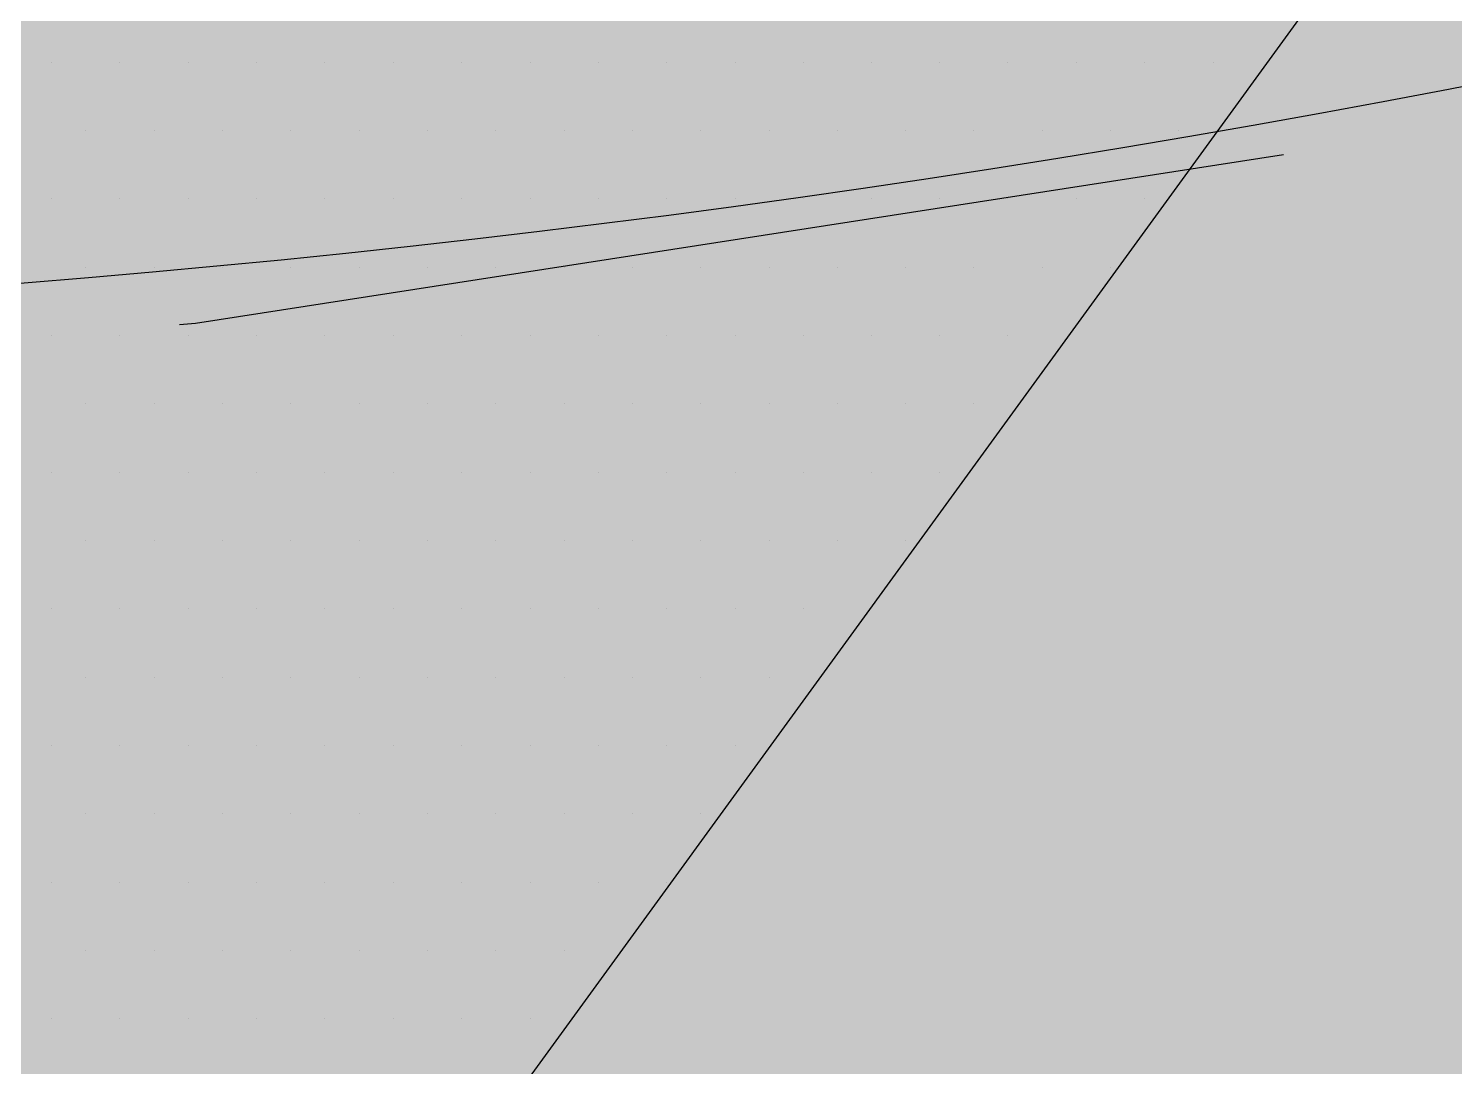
# Paper-space layout 'Layout1' of a CAD drawing. Extents: x -43 to 2298, y -18 to 768.
# Drawn here: x 142.102 to 143.251, y 254.997 to 255.834 of the extents above; entities that cross this region are included whole.
import ezdxf

# ---------------------------------------------------------------- set-up
doc = ezdxf.new("R2010")
doc.units = 0
doc.header["$LTSCALE"] = 2
doc.linetypes.add('CACHEX2', pattern=[0.75, 0.5, -0.25])
doc.layers.add('CARTOUCHE', color=7, linetype='Continuous')
doc.layers.add('LOGO', color=7, linetype='Continuous')

# ---------------------------------------------------------------- blocks, each defined once
blk = doc.blocks.new('A$C715108E3')
at = {"layer": 'LOGO', "color": 131}
for p, q in [((-6.4423, -23.6976), (-6.4423, -23.6976)), ((-6.3511, -23.6976), (-6.3511, -23.6976)), ((-6.259, -23.6976), (-6.259, -23.6976)), ((-6.1674, -23.6976), (-6.1674, -23.6976)), ((-6.0757, -23.6976), (-6.0757, -23.6976)), ((-5.9841, -23.6976), (-5.9841, -23.6976)), ((-5.8921, -23.6976), (-5.8921, -23.6976)), ((-5.8001, -23.6976), (-5.8001, -23.6976)), ((-5.7088, -23.6976), (-5.7088, -23.6976)), ((-5.6168, -23.6976), (-5.6168, -23.6976)), ((-5.5248, -23.6976), (-5.5248, -23.6976)), ((-5.4335, -23.6976), (-5.4335, -23.6976)), ((-5.3417, -23.6976), (-5.3417, -23.6976)), ((-5.2498, -23.6976), (-5.2498, -23.6976)), ((-5.1584, -23.6976), (-5.1584, -23.6976)), ((-5.0665, -23.6976), (-5.0665, -23.6976)), ((-4.9745, -23.6976), (-4.9745, -23.6976)), ((-4.8829, -23.6976), (-4.8829, -23.6976)), ((-6.3966, -23.7891), (-6.3966, -23.7891)), ((-6.3046, -23.7891), (-6.3046, -23.7891)), ((-6.2133, -23.7891), (-6.2133, -23.7891)), ((-6.1213, -23.7891), (-6.1213, -23.7891)), ((-6.0296, -23.7891), (-6.0296, -23.7891)), ((-5.9376, -23.7891), (-5.9376, -23.7891)), ((-5.8465, -23.7891), (-5.8465, -23.7891)), ((-5.7545, -23.7891), (-5.7545, -23.7891)), ((-5.6625, -23.7891), (-5.6625, -23.7891)), ((-5.5712, -23.7891), (-5.5712, -23.7891)), ((-5.4792, -23.7891), (-5.4792, -23.7891)), ((-5.3874, -23.7891), (-5.3874, -23.7891)), ((-5.2959, -23.7891), (-5.2959, -23.7891)), ((-5.2041, -23.7891), (-5.2041, -23.7891)), ((-5.1123, -23.7891), (-5.1123, -23.7891)), ((-5.0208, -23.7891), (-5.0208, -23.7891)), ((-4.929, -23.7891), (-4.929, -23.7891)), ((-6.4423, -23.8804), (-6.4423, -23.8804)), ((-6.3511, -23.8804), (-6.3511, -23.8804)), ((-6.259, -23.8804), (-6.259, -23.8804)), ((-6.1674, -23.8804), (-6.1674, -23.8804)), ((-6.0757, -23.8804), (-6.0757, -23.8804)), ((-5.9841, -23.8804), (-5.9841, -23.8804)), ((-5.8921, -23.8804), (-5.8921, -23.8804)), ((-5.8001, -23.8804), (-5.8001, -23.8804)), ((-5.7088, -23.8804), (-5.7088, -23.8804)), ((-5.6168, -23.8804), (-5.6168, -23.8804)), ((-5.5248, -23.8804), (-5.5248, -23.8804)), ((-5.4335, -23.8804), (-5.4335, -23.8804)), ((-5.3417, -23.8804), (-5.3417, -23.8804)), ((-5.2498, -23.8804), (-5.2498, -23.8804)), ((-5.1584, -23.8804), (-5.1584, -23.8804)), ((-5.0665, -23.8804), (-5.0665, -23.8804)), ((-4.9745, -23.8804), (-4.9745, -23.8804)), ((-6.3966, -23.973), (-6.3966, -23.973)), ((-6.3046, -23.973), (-6.3046, -23.973)), ((-6.2133, -23.973), (-6.2133, -23.973)), ((-6.1213, -23.973), (-6.1213, -23.973)), ((-6.0296, -23.973), (-6.0296, -23.973)), ((-5.9376, -23.973), (-5.9376, -23.973)), ((-5.8465, -23.973), (-5.8465, -23.973)), ((-5.7545, -23.973), (-5.7545, -23.973)), ((-5.6625, -23.973), (-5.6625, -23.973)), ((-5.5712, -23.973), (-5.5712, -23.973)), ((-5.4792, -23.973), (-5.4792, -23.973)), ((-5.3874, -23.973), (-5.3874, -23.973)), ((-5.2959, -23.973), (-5.2959, -23.973)), ((-5.2041, -23.973), (-5.2041, -23.973)), ((-5.1123, -23.973), (-5.1123, -23.973)), ((-5.0208, -23.973), (-5.0208, -23.973)), ((-6.4423, -24.0642), (-6.4423, -24.0642)), ((-6.3511, -24.0642), (-6.3511, -24.0642)), ((-6.259, -24.0642), (-6.259, -24.0642)), ((-6.1674, -24.0642), (-6.1674, -24.0642)), ((-6.0757, -24.0642), (-6.0757, -24.0642)), ((-5.9841, -24.0642), (-5.9841, -24.0642)), ((-5.8921, -24.0642), (-5.8921, -24.0642)), ((-5.8001, -24.0642), (-5.8001, -24.0642)), ((-5.7088, -24.0642), (-5.7088, -24.0642)), ((-5.6168, -24.0642), (-5.6168, -24.0642)), ((-5.5248, -24.0642), (-5.5248, -24.0642)), ((-5.4335, -24.0642), (-5.4335, -24.0642)), ((-5.3417, -24.0642), (-5.3417, -24.0642)), ((-5.2498, -24.0642), (-5.2498, -24.0642)), ((-5.1584, -24.0642), (-5.1584, -24.0642)), ((-6.3966, -24.1555), (-6.3966, -24.1555)), ((-6.3046, -24.1555), (-6.3046, -24.1555)), ((-6.2133, -24.1555), (-6.2133, -24.1555)), ((-6.1213, -24.1555), (-6.1213, -24.1555)), ((-6.0296, -24.1555), (-6.0296, -24.1555)), ((-5.9376, -24.1555), (-5.9376, -24.1555)), ((-5.8465, -24.1555), (-5.8465, -24.1555)), ((-5.7545, -24.1555), (-5.7545, -24.1555)), ((-5.6625, -24.1555), (-5.6625, -24.1555)), ((-5.5712, -24.1555), (-5.5712, -24.1555)), ((-5.4792, -24.1555), (-5.4792, -24.1555)), ((-5.3874, -24.1555), (-5.3874, -24.1555)), ((-5.2959, -24.1555), (-5.2959, -24.1555)), ((-5.2041, -24.1555), (-5.2041, -24.1555)), ((-6.4423, -24.2481), (-6.4423, -24.2481)), ((-6.3511, -24.2481), (-6.3511, -24.2481)), ((-6.259, -24.2481), (-6.259, -24.2481)), ((-6.1674, -24.2481), (-6.1674, -24.2481)), ((-6.0757, -24.2481), (-6.0757, -24.2481)), ((-5.9841, -24.2481), (-5.9841, -24.2481)), ((-5.8921, -24.2481), (-5.8921, -24.2481)), ((-5.8001, -24.2481), (-5.8001, -24.2481)), ((-5.7088, -24.2481), (-5.7088, -24.2481)), ((-5.6168, -24.2481), (-5.6168, -24.2481)), ((-5.5248, -24.2481), (-5.5248, -24.2481)), ((-5.4335, -24.2481), (-5.4335, -24.2481)), ((-5.3417, -24.2481), (-5.3417, -24.2481)), ((-5.2498, -24.2481), (-5.2498, -24.2481)), ((-6.3966, -24.3394), (-6.3966, -24.3394)), ((-6.3046, -24.3394), (-6.3046, -24.3394)), ((-6.2133, -24.3394), (-6.2133, -24.3394)), ((-6.1213, -24.3394), (-6.1213, -24.3394)), ((-6.0296, -24.3394), (-6.0296, -24.3394)), ((-5.9376, -24.3394), (-5.9376, -24.3394)), ((-5.8465, -24.3394), (-5.8465, -24.3394)), ((-5.7545, -24.3394), (-5.7545, -24.3394)), ((-5.6625, -24.3394), (-5.6625, -24.3394)), ((-5.5712, -24.3394), (-5.5712, -24.3394)), ((-5.4792, -24.3394), (-5.4792, -24.3394)), ((-5.3874, -24.3394), (-5.3874, -24.3394)), ((-5.2959, -24.3394), (-5.2959, -24.3394)), ((-6.4423, -24.4306), (-6.4423, -24.4306)), ((-6.3511, -24.4306), (-6.3511, -24.4306)), ((-6.259, -24.4306), (-6.259, -24.4306)), ((-6.1674, -24.4306), (-6.1674, -24.4306)), ((-6.0757, -24.4306), (-6.0757, -24.4306)), ((-5.9841, -24.4306), (-5.9841, -24.4306)), ((-5.8921, -24.4306), (-5.8921, -24.4306)), ((-5.8001, -24.4306), (-5.8001, -24.4306)), ((-5.7088, -24.4306), (-5.7088, -24.4306)), ((-5.6168, -24.4306), (-5.6168, -24.4306)), ((-5.5248, -24.4306), (-5.5248, -24.4306)), ((-5.4335, -24.4306), (-5.4335, -24.4306)), ((-6.3966, -24.5232), (-6.3966, -24.5232)), ((-6.3046, -24.5232), (-6.3046, -24.5232)), ((-6.2133, -24.5232), (-6.2133, -24.5232)), ((-6.1213, -24.5232), (-6.1213, -24.5232)), ((-6.0296, -24.5232), (-6.0296, -24.5232)), ((-5.9376, -24.5232), (-5.9376, -24.5232)), ((-5.8465, -24.5232), (-5.8465, -24.5232)), ((-5.7545, -24.5232), (-5.7545, -24.5232)), ((-5.6625, -24.5232), (-5.6625, -24.5232)), ((-5.5712, -24.5232), (-5.5712, -24.5232)), ((-5.4792, -24.5232), (-5.4792, -24.5232)), ((-6.4423, -24.6147), (-6.4423, -24.6147)), ((-6.3511, -24.6147), (-6.3511, -24.6147)), ((-6.259, -24.6147), (-6.259, -24.6147)), ((-6.1674, -24.6147), (-6.1674, -24.6147)), ((-6.0757, -24.6147), (-6.0757, -24.6147)), ((-5.9841, -24.6147), (-5.9841, -24.6147)), ((-5.8921, -24.6147), (-5.8921, -24.6147)), ((-5.8001, -24.6147), (-5.8001, -24.6147)), ((-5.7088, -24.6147), (-5.7088, -24.6147)), ((-5.6168, -24.6147), (-5.6168, -24.6147)), ((-5.5248, -24.6147), (-5.5248, -24.6147)), ((-6.3966, -24.7059), (-6.3966, -24.7059)), ((-6.3046, -24.7059), (-6.3046, -24.7059)), ((-6.2133, -24.7059), (-6.2133, -24.7059)), ((-6.1213, -24.7059), (-6.1213, -24.7059)), ((-6.0296, -24.7059), (-6.0296, -24.7059)), ((-5.9376, -24.7059), (-5.9376, -24.7059)), ((-5.8465, -24.7059), (-5.8465, -24.7059)), ((-5.7545, -24.7059), (-5.7545, -24.7059)), ((-5.6625, -24.7059), (-5.6625, -24.7059)), ((-5.5712, -24.7059), (-5.5712, -24.7059)), ((-6.4423, -24.7985), (-6.4423, -24.7985)), ((-6.3511, -24.7985), (-6.3511, -24.7985)), ((-6.259, -24.7985), (-6.259, -24.7985)), ((-6.1674, -24.7985), (-6.1674, -24.7985)), ((-6.0757, -24.7985), (-6.0757, -24.7985)), ((-5.9841, -24.7985), (-5.9841, -24.7985)), ((-5.8921, -24.7985), (-5.8921, -24.7985)), ((-5.8001, -24.7985), (-5.8001, -24.7985)), ((-5.7088, -24.7985), (-5.7088, -24.7985)), ((-5.6168, -24.7985), (-5.6168, -24.7985)), ((-6.3966, -24.8898), (-6.3966, -24.8898)), ((-6.3046, -24.8898), (-6.3046, -24.8898)), ((-6.2133, -24.8898), (-6.2133, -24.8898)), ((-6.1213, -24.8898), (-6.1213, -24.8898)), ((-6.0296, -24.8898), (-6.0296, -24.8898)), ((-5.9376, -24.8898), (-5.9376, -24.8898)), ((-5.8465, -24.8898), (-5.8465, -24.8898)), ((-5.7545, -24.8898), (-5.7545, -24.8898)), ((-6.4423, -24.9811), (-6.4423, -24.9811)), ((-6.3511, -24.9811), (-6.3511, -24.9811)), ((-6.259, -24.9811), (-6.259, -24.9811)), ((-6.1674, -24.9811), (-6.1674, -24.9811)), ((-6.0757, -24.9811), (-6.0757, -24.9811)), ((-5.9841, -24.9811), (-5.9841, -24.9811)), ((-5.8921, -24.9811), (-5.8921, -24.9811)), ((-5.8001, -24.9811), (-5.8001, -24.9811))]:
    blk.add_line(p, q, dxfattribs=at)
blk.add_lwpolyline([(-4.7123, -20.7884), (-8.4641, -25.8566), (-8.5996, -26.1134), (-8.0987, -26.1134), (-7.2053, -26.0731), (-6.6093, -26.0457), (-6.203, -25.613), (-3.9696, -22.5417), (-2.7917, -25.1531), (-2.6026, -25.1257), (-1.9525, -24.8418), (-1.3029, -24.5438), (-2.3854, -21.8923), (1.9656, -22.2806)], dxfattribs=at)
blk = doc.blocks.new('A$C581E6685')
at = {"layer": 'LOGO', "color": 32, "linetype": 'CACHEX2', "ltscale": 1.5}
blk.add_ellipse((-38.0538, 23.8138), major_axis=(-19.0311, -3.534), ratio=0.590567, dxfattribs=at)
at = {"layer": 'LOGO', "color": 32}
blk.add_ellipse((-37.6144, 23.8499), major_axis=(-13.5768, -4.2839), ratio=0.791971, dxfattribs=at)
at = {"layer": 'CARTOUCHE'}
blk.add_blockref('A$C715108E3', (-31.6739, 36.3189), dxfattribs=at)

psp = doc.layouts.get("Layout1")

# ---------------------------------------------------------------- hatches: boundary and pattern name
at = {"layer": 'CARTOUCHE', "true_color": 0xffffff}
h = psp.add_hatch(color=7, dxfattribs=at)
h.dxf.hatch_style = 1
edge = h.paths.add_edge_path()
edge.add_spline(control_points=[(127.7197, 272.4748), (127.7197, 261.5837), (127.7197, 250.6925), (127.7197, 246.8525), (131.5597, 246.8525), (177.0989, 246.8525), (222.6382, 246.8525), (226.4782, 246.8525), (226.4782, 250.6925), (226.4782, 261.5837), (226.4782, 272.4748), (226.4782, 276.3148), (222.6382, 276.3148), (177.0989, 276.3148), (131.5597, 276.3148), (127.7197, 276.3148), (127.7197, 272.4748)], knot_values=[0, 0, 0, 1, 1, 2.570796, 2.570796, 3.570796, 3.570796, 5.141593, 5.141593, 6.141593, 6.141593, 7.712389, 7.712389, 8.712389, 8.712389, 10.283185, 10.283185, 10.283185], weights=[1, 1, 1, 0.707107, 1, 1, 1, 0.707107, 1, 1, 1, 0.707107, 1, 1, 1, 0.707107, 1], degree=2, periodic=0)

# ---------------------------------------------------------------- linework, layer by layer
at = {"layer": 'CARTOUCHE'}
psp.add_rational_spline([(127.7197, 272.4748), (127.7197, 261.5837), (127.7197, 250.6925), (127.7197, 246.8525), (131.5597, 246.8525), (177.0989, 246.8525), (222.6382, 246.8525), (226.4782, 246.8525), (226.4782, 250.6925), (226.4782, 261.5837), (226.4782, 272.4748), (226.4782, 276.3148), (222.6382, 276.3148), (177.0989, 276.3148), (131.5597, 276.3148), (127.7197, 276.3148), (127.7197, 272.4748)], [1, 1, 1, 0.707106781187, 1, 1, 1, 0.707106781187, 1, 1, 1, 0.707106781187, 1, 1, 1, 0.707106781187, 1], degree=2, knots=[0, 0, 0, 1, 1, 2.570796, 2.570796, 3.570796, 3.570796, 5.141593, 5.141593, 6.141593, 6.141593, 7.712389, 7.712389, 8.712389, 8.712389, 10.283185, 10.283185, 10.283185], dxfattribs=at)

# ---------------------------------------------------------------- block references
at = {"layer": 'CARTOUCHE', "xscale": 0.6, "yscale": 0.6, "zscale": 0.6}
psp.add_blockref('A$C581E6685', (164.9904, 248.2331), dxfattribs=at)

doc.saveas('drawing.dxf')
